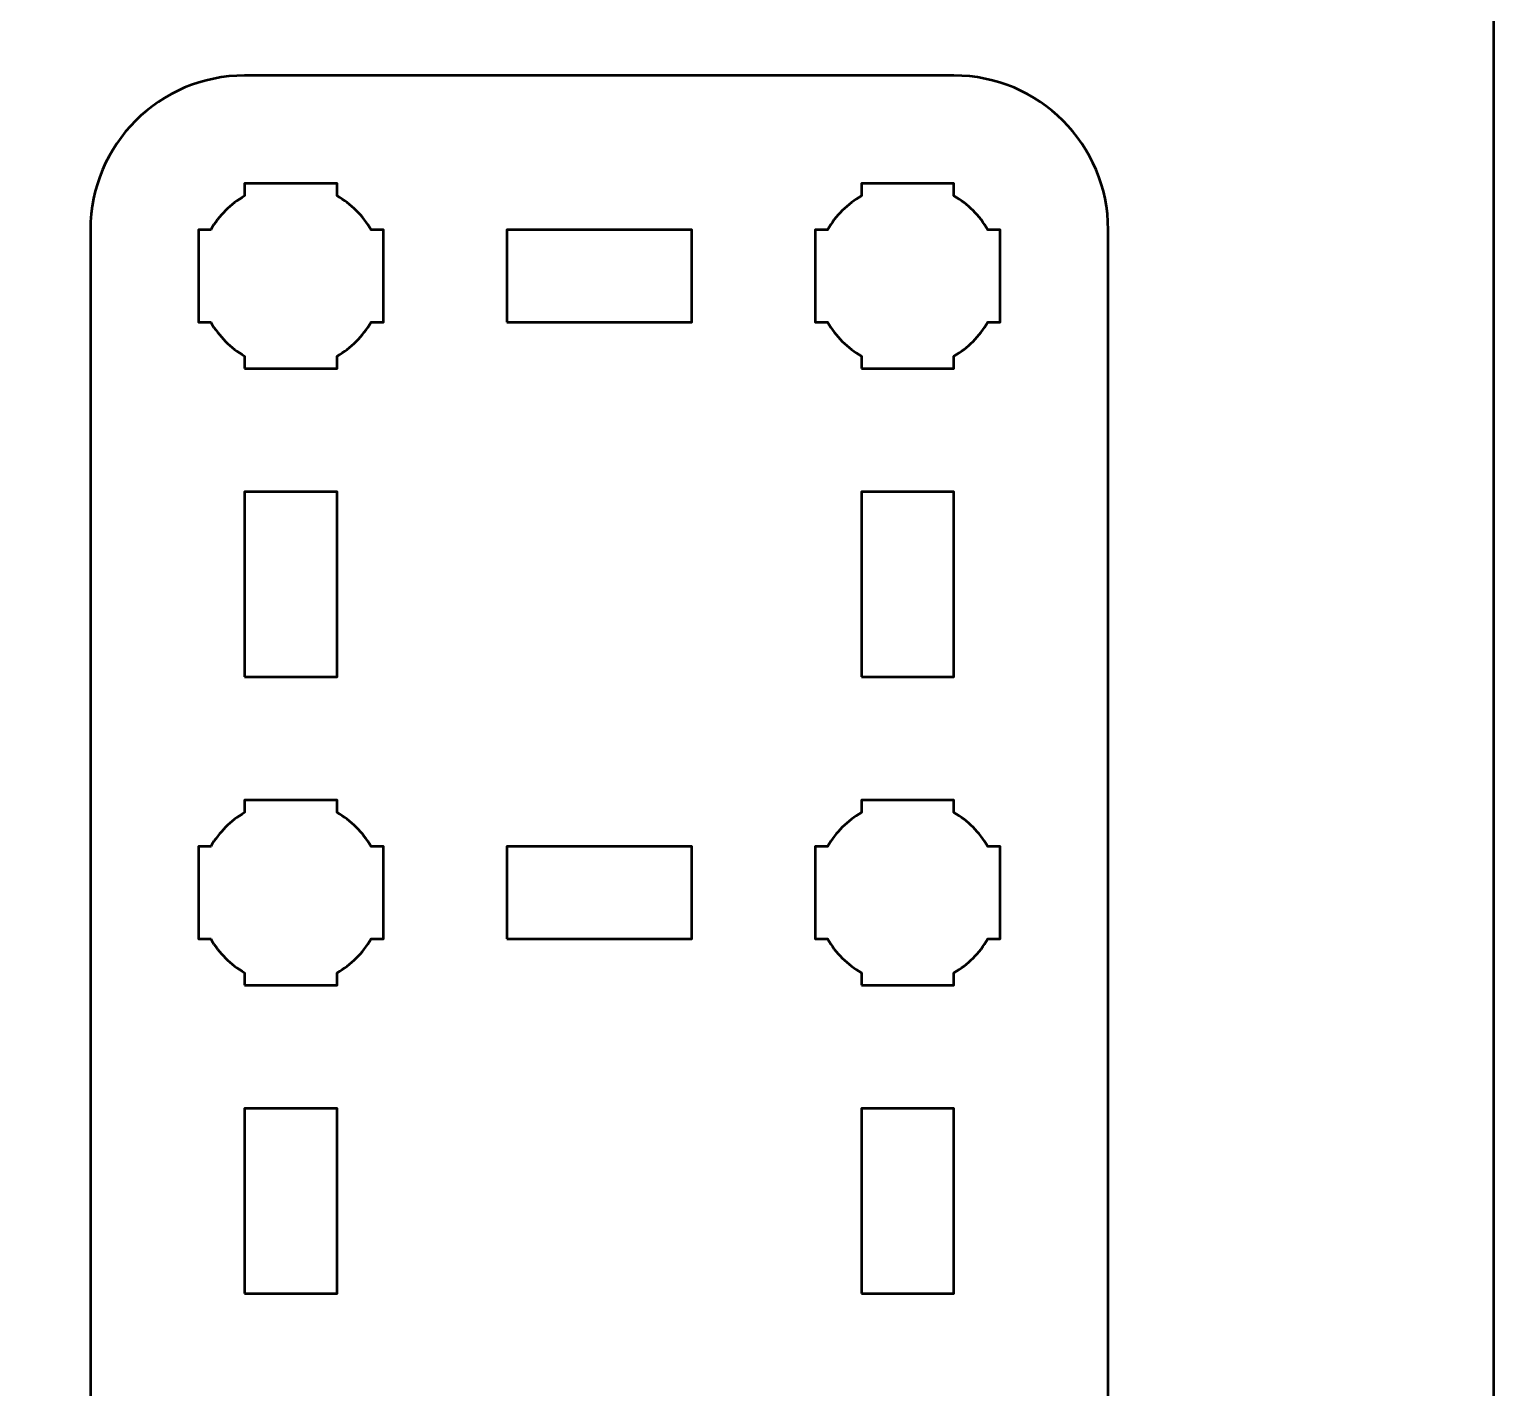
# Model space of a CAD drawing. Header units: centimetres. Extents: x -21 to 0, y -29.7 to 0.
# Drawn here: x -4.748 to 0, y -19.905 to -15.5 of the extents above; entities that cross this region are included whole.
import ezdxf

# ---------------------------------------------------------------- set-up
doc = ezdxf.new("R2010")
doc.units = ezdxf.units.CM
doc.header["$MEASUREMENT"] = 0
doc.layers.add('Layer 1', color=7, linetype='Continuous')

msp = doc.modelspace()

# ---------------------------------------------------------------- linework, layer by layer
at = {"layer": 'Layer 1', "color": 1, "lineweight": 53}
msp.add_open_spline([(-21.00003, -29.19995), (-21.00003, -29.19995), (-21.00003, -5.29992), (-21.00003, -5.29992), (-21.00003, -5.29992), (-21.00003, -5.21709), (-20.93286, -5.14992), (-20.85003, -5.14992), (-20.85003, -5.14992), (-20.7672, -5.14992), (-20.70003, -5.08275), (-20.70003, -4.99992), (-20.70003, -4.99992), (-20.70003, -4.91709), (-20.7672, -4.84992), (-20.85003, -4.84992), (-20.85003, -4.84992), (-20.93286, -4.84992), (-21.00003, -4.78275), (-21.00003, -4.69992), (-21.00003, -4.69992), (-21.00003, -4.61709), (-20.93286, -4.54992), (-20.85003, -4.54992), (-20.85003, -4.54992), (-20.7672, -4.54992), (-20.70003, -4.48275), (-20.70003, -4.39992), (-20.70003, -4.39992), (-20.70003, -4.31709), (-20.7672, -4.24992), (-20.85003, -4.24992), (-20.85003, -4.24992), (-20.93286, -4.24992), (-21.00003, -4.18275), (-21.00003, -4.09992), (-21.00003, -4.09992), (-21.00003, -4.01709), (-20.93286, -3.94992), (-20.85003, -3.94992), (-20.85003, -3.94992), (-20.7672, -3.94992), (-20.70003, -3.88275), (-20.70003, -3.79992), (-20.70003, -3.79992), (-20.70003, -3.71709), (-20.7672, -3.64992), (-20.85003, -3.64992), (-20.85003, -3.64992), (-20.93286, -3.64992), (-21.00003, -3.58275), (-21.00003, -3.49992), (-21.00003, -3.49992), (-21.00003, -3.41709), (-20.93286, -3.34992), (-20.85003, -3.34992), (-20.85003, -3.34992), (-20.7672, -3.34992), (-20.70003, -3.28275), (-20.70003, -3.19992), (-20.70003, -3.19992), (-20.70003, -3.11709), (-20.7672, -3.04992), (-20.85003, -3.04992), (-20.85003, -3.04992), (-20.93286, -3.04992), (-21.00003, -2.98275), (-21.00003, -2.89992), (-21.00003, -2.89992), (-21.00003, -2.81709), (-20.93286, -2.74992), (-20.85003, -2.74992), (-20.85003, -2.74992), (-20.7672, -2.74992), (-20.70003, -2.68275), (-20.70003, -2.59992), (-20.70003, -2.59992), (-20.70003, -2.51709), (-20.7672, -2.44992), (-20.85003, -2.44992), (-20.85003, -2.44992), (-20.93286, -2.44992), (-21.00003, -2.38275), (-21.00003, -2.29992), (-21.00003, -2.29992), (-21.00003, -2.21709), (-20.93286, -2.14992), (-20.85003, -2.14992), (-20.85003, -2.14992), (-20.7672, -2.14992), (-20.70003, -2.08275), (-20.70003, -1.99992), (-20.70003, -1.99992), (-20.70003, -1.91709), (-20.7672, -1.84992), (-20.85003, -1.84992), (-20.85003, -1.84992), (-20.93286, -1.84992), (-21.00003, -1.78275), (-21.00003, -1.69992), (-21.00003, -1.69992), (-21.00003, -1.61709), (-20.93286, -1.54992), (-20.85003, -1.54992), (-20.85003, -1.54992), (-20.7672, -1.54992), (-20.70003, -1.48275), (-20.70003, -1.39992), (-20.70003, -1.39992), (-20.70003, -1.31709), (-20.7672, -1.24992), (-20.85003, -1.24992), (-20.85003, -1.24992), (-20.93286, -1.24992), (-21.00003, -1.18275), (-21.00003, -1.09992), (-21.00003, -1.09992), (-21.00003, -1.09992), (-21.00003, -0.49992), (-21.00003, -0.49992), (-21.00003, -0.49992), (-21.00003, -0.22295), (-20.77694, 0.00004), (-20.49994, 0.00004), (-20.49994, 0.00004), (-20.49994, 0.00004), (-0.50008, 0.00004), (-0.50008, 0.00004), (-0.50008, 0.00004), (-0.22294, 0.00004), (0.00002, -0.22295), (0.00002, -0.49992), (0.00002, -0.49992), (0.00002, -0.49992), (0.00002, -29.19995), (0.00002, -29.19995), (0.00002, -29.19995), (0.00002, -29.47695), (-0.22294, -29.70004), (-0.50008, -29.70004), (-0.50008, -29.70004), (-0.50008, -29.70004), (-20.49994, -29.70004), (-20.49994, -29.70004), (-20.49994, -29.70004), (-20.77694, -29.70004), (-21.00003, -29.47695), (-21.00003, -29.19995)], degree=3, knots=[0, 0, 0, 0, 0.027027, 0.027027, 0.027027, 0.027027, 0.0540541, 0.0540541, 0.0540541, 0.0540541, 0.0810811, 0.0810811, 0.0810811, 0.0810811, 0.1081081, 0.1081081, 0.1081081, 0.1081081, 0.1351351, 0.1351351, 0.1351351, 0.1351351, 0.1621622, 0.1621622, 0.1621622, 0.1621622, 0.1891892, 0.1891892, 0.1891892, 0.1891892, 0.2162162, 0.2162162, 0.2162162, 0.2162162, 0.2432432, 0.2432432, 0.2432432, 0.2432432, 0.2702703, 0.2702703, 0.2702703, 0.2702703, 0.2972973, 0.2972973, 0.2972973, 0.2972973, 0.3243243, 0.3243243, 0.3243243, 0.3243243, 0.3513514, 0.3513514, 0.3513514, 0.3513514, 0.3783784, 0.3783784, 0.3783784, 0.3783784, 0.4054054, 0.4054054, 0.4054054, 0.4054054, 0.4324324, 0.4324324, 0.4324324, 0.4324324, 0.4594595, 0.4594595, 0.4594595, 0.4594595, 0.4864865, 0.4864865, 0.4864865, 0.4864865, 0.5135135, 0.5135135, 0.5135135, 0.5135135, 0.5405405, 0.5405405, 0.5405405, 0.5405405, 0.5675676, 0.5675676, 0.5675676, 0.5675676, 0.5945946, 0.5945946, 0.5945946, 0.5945946, 0.6216216, 0.6216216, 0.6216216, 0.6216216, 0.6486486, 0.6486486, 0.6486486, 0.6486486, 0.6756757, 0.6756757, 0.6756757, 0.6756757, 0.7027027, 0.7027027, 0.7027027, 0.7027027, 0.7297297, 0.7297297, 0.7297297, 0.7297297, 0.7567568, 0.7567568, 0.7567568, 0.7567568, 0.7837838, 0.7837838, 0.7837838, 0.7837838, 0.8108108, 0.8108108, 0.8108108, 0.8108108, 0.8378378, 0.8378378, 0.8378378, 0.8378378, 0.8648649, 0.8648649, 0.8648649, 0.8648649, 0.8918919, 0.8918919, 0.8918919, 0.8918919, 0.9189189, 0.9189189, 0.9189189, 0.9189189, 0.9459459, 0.9459459, 0.9459459, 0.9459459, 0.972973, 0.972973, 0.972973, 0.972973, 1, 1, 1, 1], dxfattribs=at)
at = {"layer": 'Layer 1', "color": 3, "lineweight": 53}
msp.add_open_spline([(-1.75, -24.95001), (-1.75, -24.95001), (-4.05, -24.95001), (-4.05, -24.95001), (-4.05, -24.95001), (-4.32609, -24.95001), (-4.55, -24.7261), (-4.55, -24.45001), (-4.55, -24.45001), (-4.55, -24.45001), (-4.55, -16.15001), (-4.55, -16.15001), (-4.55, -16.15001), (-4.55, -15.87392), (-4.32609, -15.65001), (-4.05, -15.65001), (-4.05, -15.65001), (-4.05, -15.65001), (-1.75, -15.65001), (-1.75, -15.65001), (-1.75, -15.65001), (-1.47391, -15.65001), (-1.25, -15.87392), (-1.25, -16.15001), (-1.25, -16.15001), (-1.25, -16.15001), (-1.25, -24.45001), (-1.25, -24.45001), (-1.25, -24.45001), (-1.25, -24.7261), (-1.47391, -24.95001), (-1.75, -24.95001)], degree=3, knots=[0, 0, 0, 0, 0.125, 0.125, 0.125, 0.125, 0.25, 0.25, 0.25, 0.25, 0.375, 0.375, 0.375, 0.375, 0.5, 0.5, 0.5, 0.5, 0.625, 0.625, 0.625, 0.625, 0.75, 0.75, 0.75, 0.75, 0.875, 0.875, 0.875, 0.875, 1, 1, 1, 1], dxfattribs=at)
at = {"layer": 'Layer 1', "lineweight": 53}
for points, knots in [([(-4.05, -16.60001), (-4.05, -16.60001), (-4.05, -16.55986), (-4.05, -16.55986), (-4.05, -16.55986), (-4.09553, -16.53351), (-4.1335, -16.49554), (-4.15985, -16.45001), (-4.15985, -16.45001), (-4.15985, -16.45001), (-4.2, -16.45001), (-4.2, -16.45001), (-4.2, -16.45001), (-4.2, -16.45001), (-4.2, -16.30001), (-4.2, -16.30001), (-4.2, -16.30001), (-4.2, -16.30001), (-4.2, -16.15001), (-4.2, -16.15001), (-4.2, -16.15001), (-4.2, -16.15001), (-4.15985, -16.15001), (-4.15985, -16.15001), (-4.15985, -16.15001), (-4.1335, -16.10448), (-4.09553, -16.06651), (-4.05, -16.04016), (-4.05, -16.04016), (-4.05, -16.04016), (-4.05, -16.00001), (-4.05, -16.00001), (-4.05, -16.00001), (-4.05, -16.00001), (-3.9, -16.00001), (-3.9, -16.00001), (-3.9, -16.00001), (-3.9, -16.00001), (-3.75, -16.00001), (-3.75, -16.00001), (-3.75, -16.00001), (-3.75, -16.00001), (-3.75, -16.04016), (-3.75, -16.04016), (-3.75, -16.04016), (-3.70447, -16.06651), (-3.6665, -16.10448), (-3.64015, -16.15001), (-3.64015, -16.15001), (-3.64015, -16.15001), (-3.6, -16.15001), (-3.6, -16.15001), (-3.6, -16.15001), (-3.6, -16.15001), (-3.6, -16.30001), (-3.6, -16.30001), (-3.6, -16.30001), (-3.6, -16.30001), (-3.6, -16.45001), (-3.6, -16.45001), (-3.6, -16.45001), (-3.6, -16.45001), (-3.64015, -16.45001), (-3.64015, -16.45001), (-3.64015, -16.45001), (-3.6665, -16.49554), (-3.70447, -16.53351), (-3.75, -16.55986), (-3.75, -16.55986), (-3.75, -16.55986), (-3.75, -16.60001), (-3.75, -16.60001), (-3.75, -16.60001), (-3.75, -16.60001), (-3.9, -16.60001), (-3.9, -16.60001), (-3.9, -16.60001), (-3.9, -16.60001), (-4.05, -16.60001), (-4.05, -16.60001)], [0, 0, 0, 0, 0.05, 0.05, 0.05, 0.05, 0.1, 0.1, 0.1, 0.1, 0.15, 0.15, 0.15, 0.15, 0.2, 0.2, 0.2, 0.2, 0.25, 0.25, 0.25, 0.25, 0.3, 0.3, 0.3, 0.3, 0.35, 0.35, 0.35, 0.35, 0.4, 0.4, 0.4, 0.4, 0.45, 0.45, 0.45, 0.45, 0.5, 0.5, 0.5, 0.5, 0.55, 0.55, 0.55, 0.55, 0.6, 0.6, 0.6, 0.6, 0.65, 0.65, 0.65, 0.65, 0.7, 0.7, 0.7, 0.7, 0.75, 0.75, 0.75, 0.75, 0.8, 0.8, 0.8, 0.8, 0.85, 0.85, 0.85, 0.85, 0.9, 0.9, 0.9, 0.9, 0.95, 0.95, 0.95, 0.95, 1, 1, 1, 1]), ([(-2.05, -16.60001), (-2.05, -16.60001), (-2.05, -16.55986), (-2.05, -16.55986), (-2.05, -16.55986), (-2.09553, -16.53351), (-2.1335, -16.49554), (-2.15985, -16.45001), (-2.15985, -16.45001), (-2.15985, -16.45001), (-2.2, -16.45001), (-2.2, -16.45001), (-2.2, -16.45001), (-2.2, -16.45001), (-2.2, -16.30001), (-2.2, -16.30001), (-2.2, -16.30001), (-2.2, -16.30001), (-2.2, -16.15001), (-2.2, -16.15001), (-2.2, -16.15001), (-2.2, -16.15001), (-2.15985, -16.15001), (-2.15985, -16.15001), (-2.15985, -16.15001), (-2.1335, -16.10448), (-2.09553, -16.06651), (-2.05, -16.04016), (-2.05, -16.04016), (-2.05, -16.04016), (-2.05, -16.00001), (-2.05, -16.00001), (-2.05, -16.00001), (-2.05, -16.00001), (-1.9, -16.00001), (-1.9, -16.00001), (-1.9, -16.00001), (-1.9, -16.00001), (-1.75, -16.00001), (-1.75, -16.00001), (-1.75, -16.00001), (-1.75, -16.00001), (-1.75, -16.04016), (-1.75, -16.04016), (-1.75, -16.04016), (-1.70447, -16.06651), (-1.6665, -16.10448), (-1.64015, -16.15001), (-1.64015, -16.15001), (-1.64015, -16.15001), (-1.6, -16.15001), (-1.6, -16.15001), (-1.6, -16.15001), (-1.6, -16.15001), (-1.6, -16.30001), (-1.6, -16.30001), (-1.6, -16.30001), (-1.6, -16.30001), (-1.6, -16.45001), (-1.6, -16.45001), (-1.6, -16.45001), (-1.6, -16.45001), (-1.64015, -16.45001), (-1.64015, -16.45001), (-1.64015, -16.45001), (-1.6665, -16.49554), (-1.70447, -16.53351), (-1.75, -16.55986), (-1.75, -16.55986), (-1.75, -16.55986), (-1.75, -16.60001), (-1.75, -16.60001), (-1.75, -16.60001), (-1.75, -16.60001), (-1.9, -16.60001), (-1.9, -16.60001), (-1.9, -16.60001), (-1.9, -16.60001), (-2.05, -16.60001), (-2.05, -16.60001)], [0, 0, 0, 0, 0.05, 0.05, 0.05, 0.05, 0.1, 0.1, 0.1, 0.1, 0.15, 0.15, 0.15, 0.15, 0.2, 0.2, 0.2, 0.2, 0.25, 0.25, 0.25, 0.25, 0.3, 0.3, 0.3, 0.3, 0.35, 0.35, 0.35, 0.35, 0.4, 0.4, 0.4, 0.4, 0.45, 0.45, 0.45, 0.45, 0.5, 0.5, 0.5, 0.5, 0.55, 0.55, 0.55, 0.55, 0.6, 0.6, 0.6, 0.6, 0.65, 0.65, 0.65, 0.65, 0.7, 0.7, 0.7, 0.7, 0.75, 0.75, 0.75, 0.75, 0.8, 0.8, 0.8, 0.8, 0.85, 0.85, 0.85, 0.85, 0.9, 0.9, 0.9, 0.9, 0.95, 0.95, 0.95, 0.95, 1, 1, 1, 1]), ([(-3.2, -16.45001), (-3.2, -16.45001), (-3.2, -16.15001), (-3.2, -16.15001), (-3.2, -16.15001), (-3.2, -16.15001), (-2.6, -16.15001), (-2.6, -16.15001), (-2.6, -16.15001), (-2.6, -16.15001), (-2.6, -16.45001), (-2.6, -16.45001), (-2.6, -16.45001), (-2.6, -16.45001), (-3.2, -16.45001), (-3.2, -16.45001)], [0, 0, 0, 0, 0.25, 0.25, 0.25, 0.25, 0.5, 0.5, 0.5, 0.5, 0.75, 0.75, 0.75, 0.75, 1, 1, 1, 1]), ([(-4.05, -17.60001), (-4.05, -17.60001), (-4.05, -17.00001), (-4.05, -17.00001), (-4.05, -17.00001), (-4.05, -17.00001), (-3.75, -17.00001), (-3.75, -17.00001), (-3.75, -17.00001), (-3.75, -17.00001), (-3.75, -17.60001), (-3.75, -17.60001), (-3.75, -17.60001), (-3.75, -17.60001), (-4.05, -17.60001), (-4.05, -17.60001)], [0, 0, 0, 0, 0.25, 0.25, 0.25, 0.25, 0.5, 0.5, 0.5, 0.5, 0.75, 0.75, 0.75, 0.75, 1, 1, 1, 1]), ([(-2.05, -17.60001), (-2.05, -17.60001), (-2.05, -17.00001), (-2.05, -17.00001), (-2.05, -17.00001), (-2.05, -17.00001), (-1.75, -17.00001), (-1.75, -17.00001), (-1.75, -17.00001), (-1.75, -17.00001), (-1.75, -17.60001), (-1.75, -17.60001), (-1.75, -17.60001), (-1.75, -17.60001), (-2.05, -17.60001), (-2.05, -17.60001)], [0, 0, 0, 0, 0.25, 0.25, 0.25, 0.25, 0.5, 0.5, 0.5, 0.5, 0.75, 0.75, 0.75, 0.75, 1, 1, 1, 1]), ([(-4.05, -18.60001), (-4.05, -18.60001), (-4.05, -18.55986), (-4.05, -18.55986), (-4.05, -18.55986), (-4.09553, -18.53351), (-4.1335, -18.49554), (-4.15985, -18.45001), (-4.15985, -18.45001), (-4.15985, -18.45001), (-4.2, -18.45001), (-4.2, -18.45001), (-4.2, -18.45001), (-4.2, -18.45001), (-4.2, -18.30001), (-4.2, -18.30001), (-4.2, -18.30001), (-4.2, -18.30001), (-4.2, -18.15001), (-4.2, -18.15001), (-4.2, -18.15001), (-4.2, -18.15001), (-4.15985, -18.15001), (-4.15985, -18.15001), (-4.15985, -18.15001), (-4.1335, -18.10448), (-4.09553, -18.06651), (-4.05, -18.04016), (-4.05, -18.04016), (-4.05, -18.04016), (-4.05, -18.00001), (-4.05, -18.00001), (-4.05, -18.00001), (-4.05, -18.00001), (-3.9, -18.00001), (-3.9, -18.00001), (-3.9, -18.00001), (-3.9, -18.00001), (-3.75, -18.00001), (-3.75, -18.00001), (-3.75, -18.00001), (-3.75, -18.00001), (-3.75, -18.04016), (-3.75, -18.04016), (-3.75, -18.04016), (-3.70447, -18.06651), (-3.6665, -18.10448), (-3.64015, -18.15001), (-3.64015, -18.15001), (-3.64015, -18.15001), (-3.6, -18.15001), (-3.6, -18.15001), (-3.6, -18.15001), (-3.6, -18.15001), (-3.6, -18.30001), (-3.6, -18.30001), (-3.6, -18.30001), (-3.6, -18.30001), (-3.6, -18.45001), (-3.6, -18.45001), (-3.6, -18.45001), (-3.6, -18.45001), (-3.64015, -18.45001), (-3.64015, -18.45001), (-3.64015, -18.45001), (-3.6665, -18.49554), (-3.70447, -18.53351), (-3.75, -18.55986), (-3.75, -18.55986), (-3.75, -18.55986), (-3.75, -18.60001), (-3.75, -18.60001), (-3.75, -18.60001), (-3.75, -18.60001), (-3.9, -18.60001), (-3.9, -18.60001), (-3.9, -18.60001), (-3.9, -18.60001), (-4.05, -18.60001), (-4.05, -18.60001)], [0, 0, 0, 0, 0.05, 0.05, 0.05, 0.05, 0.1, 0.1, 0.1, 0.1, 0.15, 0.15, 0.15, 0.15, 0.2, 0.2, 0.2, 0.2, 0.25, 0.25, 0.25, 0.25, 0.3, 0.3, 0.3, 0.3, 0.35, 0.35, 0.35, 0.35, 0.4, 0.4, 0.4, 0.4, 0.45, 0.45, 0.45, 0.45, 0.5, 0.5, 0.5, 0.5, 0.55, 0.55, 0.55, 0.55, 0.6, 0.6, 0.6, 0.6, 0.65, 0.65, 0.65, 0.65, 0.7, 0.7, 0.7, 0.7, 0.75, 0.75, 0.75, 0.75, 0.8, 0.8, 0.8, 0.8, 0.85, 0.85, 0.85, 0.85, 0.9, 0.9, 0.9, 0.9, 0.95, 0.95, 0.95, 0.95, 1, 1, 1, 1]), ([(-2.05, -18.60001), (-2.05, -18.60001), (-2.05, -18.55986), (-2.05, -18.55986), (-2.05, -18.55986), (-2.09553, -18.53351), (-2.1335, -18.49554), (-2.15985, -18.45001), (-2.15985, -18.45001), (-2.15985, -18.45001), (-2.2, -18.45001), (-2.2, -18.45001), (-2.2, -18.45001), (-2.2, -18.45001), (-2.2, -18.30001), (-2.2, -18.30001), (-2.2, -18.30001), (-2.2, -18.30001), (-2.2, -18.15001), (-2.2, -18.15001), (-2.2, -18.15001), (-2.2, -18.15001), (-2.15985, -18.15001), (-2.15985, -18.15001), (-2.15985, -18.15001), (-2.1335, -18.10448), (-2.09553, -18.06651), (-2.05, -18.04016), (-2.05, -18.04016), (-2.05, -18.04016), (-2.05, -18.00001), (-2.05, -18.00001), (-2.05, -18.00001), (-2.05, -18.00001), (-1.9, -18.00001), (-1.9, -18.00001), (-1.9, -18.00001), (-1.9, -18.00001), (-1.75, -18.00001), (-1.75, -18.00001), (-1.75, -18.00001), (-1.75, -18.00001), (-1.75, -18.04016), (-1.75, -18.04016), (-1.75, -18.04016), (-1.70447, -18.06651), (-1.6665, -18.10448), (-1.64015, -18.15001), (-1.64015, -18.15001), (-1.64015, -18.15001), (-1.6, -18.15001), (-1.6, -18.15001), (-1.6, -18.15001), (-1.6, -18.15001), (-1.6, -18.30001), (-1.6, -18.30001), (-1.6, -18.30001), (-1.6, -18.30001), (-1.6, -18.45001), (-1.6, -18.45001), (-1.6, -18.45001), (-1.6, -18.45001), (-1.64015, -18.45001), (-1.64015, -18.45001), (-1.64015, -18.45001), (-1.6665, -18.49554), (-1.70447, -18.53351), (-1.75, -18.55986), (-1.75, -18.55986), (-1.75, -18.55986), (-1.75, -18.60001), (-1.75, -18.60001), (-1.75, -18.60001), (-1.75, -18.60001), (-1.9, -18.60001), (-1.9, -18.60001), (-1.9, -18.60001), (-1.9, -18.60001), (-2.05, -18.60001), (-2.05, -18.60001)], [0, 0, 0, 0, 0.05, 0.05, 0.05, 0.05, 0.1, 0.1, 0.1, 0.1, 0.15, 0.15, 0.15, 0.15, 0.2, 0.2, 0.2, 0.2, 0.25, 0.25, 0.25, 0.25, 0.3, 0.3, 0.3, 0.3, 0.35, 0.35, 0.35, 0.35, 0.4, 0.4, 0.4, 0.4, 0.45, 0.45, 0.45, 0.45, 0.5, 0.5, 0.5, 0.5, 0.55, 0.55, 0.55, 0.55, 0.6, 0.6, 0.6, 0.6, 0.65, 0.65, 0.65, 0.65, 0.7, 0.7, 0.7, 0.7, 0.75, 0.75, 0.75, 0.75, 0.8, 0.8, 0.8, 0.8, 0.85, 0.85, 0.85, 0.85, 0.9, 0.9, 0.9, 0.9, 0.95, 0.95, 0.95, 0.95, 1, 1, 1, 1]), ([(-3.2, -18.45001), (-3.2, -18.45001), (-3.2, -18.15001), (-3.2, -18.15001), (-3.2, -18.15001), (-3.2, -18.15001), (-2.6, -18.15001), (-2.6, -18.15001), (-2.6, -18.15001), (-2.6, -18.15001), (-2.6, -18.45001), (-2.6, -18.45001), (-2.6, -18.45001), (-2.6, -18.45001), (-3.2, -18.45001), (-3.2, -18.45001)], [0, 0, 0, 0, 0.25, 0.25, 0.25, 0.25, 0.5, 0.5, 0.5, 0.5, 0.75, 0.75, 0.75, 0.75, 1, 1, 1, 1]), ([(-4.05, -19.60001), (-4.05, -19.60001), (-4.05, -19.00001), (-4.05, -19.00001), (-4.05, -19.00001), (-4.05, -19.00001), (-3.75, -19.00001), (-3.75, -19.00001), (-3.75, -19.00001), (-3.75, -19.00001), (-3.75, -19.60001), (-3.75, -19.60001), (-3.75, -19.60001), (-3.75, -19.60001), (-4.05, -19.60001), (-4.05, -19.60001)], [0, 0, 0, 0, 0.25, 0.25, 0.25, 0.25, 0.5, 0.5, 0.5, 0.5, 0.75, 0.75, 0.75, 0.75, 1, 1, 1, 1]), ([(-2.05, -19.60001), (-2.05, -19.60001), (-2.05, -19.00001), (-2.05, -19.00001), (-2.05, -19.00001), (-2.05, -19.00001), (-1.75, -19.00001), (-1.75, -19.00001), (-1.75, -19.00001), (-1.75, -19.00001), (-1.75, -19.60001), (-1.75, -19.60001), (-1.75, -19.60001), (-1.75, -19.60001), (-2.05, -19.60001), (-2.05, -19.60001)], [0, 0, 0, 0, 0.25, 0.25, 0.25, 0.25, 0.5, 0.5, 0.5, 0.5, 0.75, 0.75, 0.75, 0.75, 1, 1, 1, 1])]:
    msp.add_open_spline(points, degree=3, knots=knots, dxfattribs=at)

doc.saveas('drawing.dxf')
